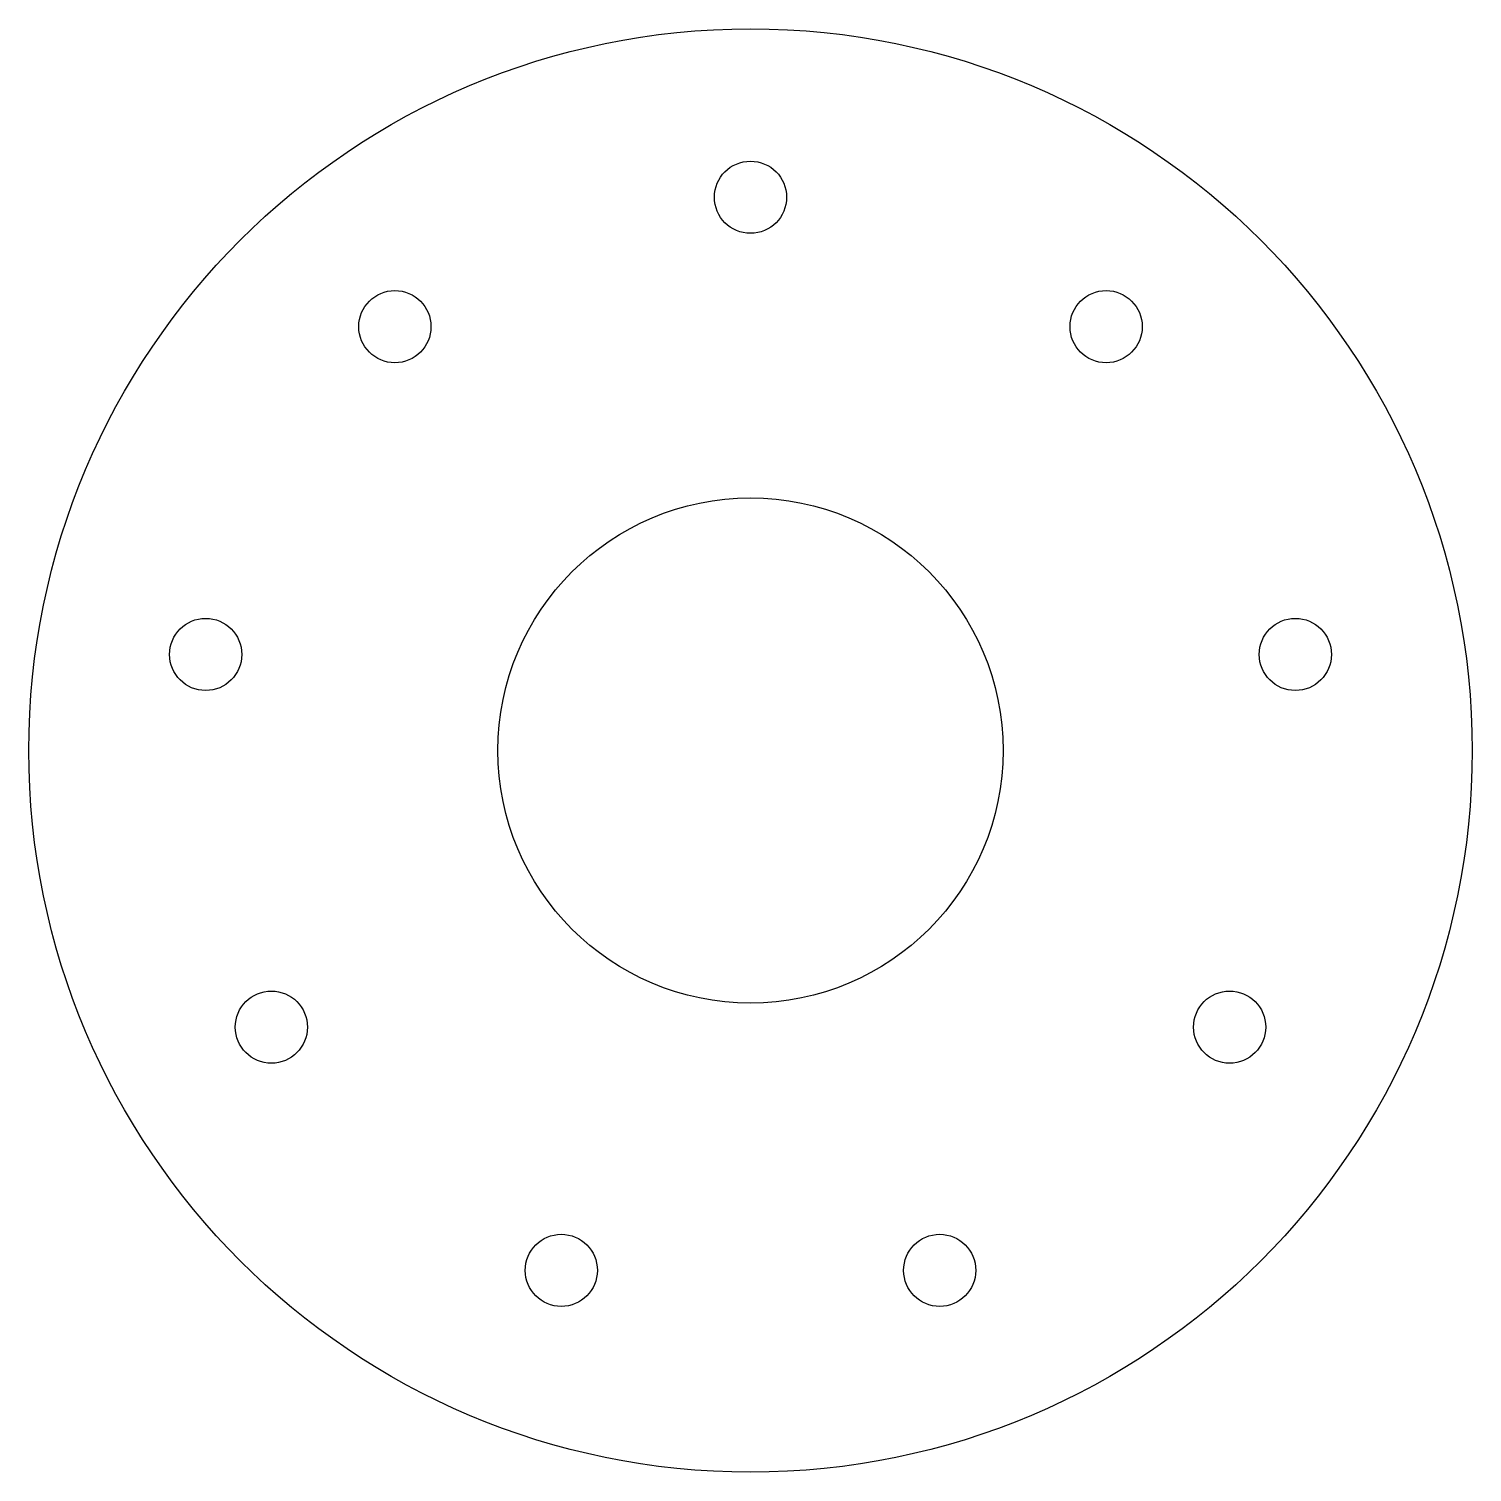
# Model space of a CAD drawing. Header units: millimetres. Extents: x -150 to 150, y -150 to 150.
import ezdxf

# ---------------------------------------------------------------- set-up
doc = ezdxf.new("R2010")
doc.units = ezdxf.units.MM

msp = doc.modelspace()

# ---------------------------------------------------------------- linework, layer by layer
at = {"color": 7, "linetype": 'Continuous', "lineweight": 25}
for centre, radius in [((0, 0), 150), ((0, 115), 7.5), ((-73.92, 88.1), 7.5), ((73.92, 88.1), 7.5), ((0, 0), 52.5), ((-113.25, 19.97), 7.5), ((113.25, 19.97), 7.5), ((-99.59, -57.5), 7.5), ((99.59, -57.5), 7.5), ((-39.33, -108.06), 7.5), ((39.33, -108.06), 7.5)]:
    msp.add_circle(centre, radius, dxfattribs=at)

doc.saveas('drawing.dxf')
